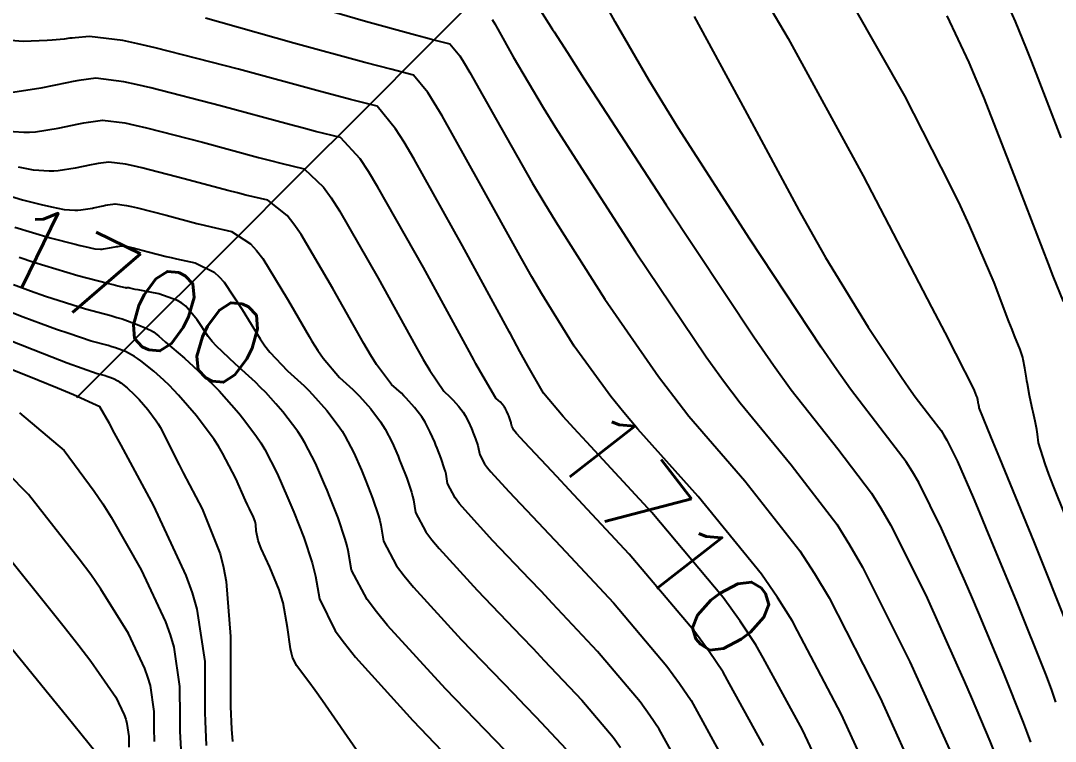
# Model space of a CAD drawing. Header units: metres. Extents: x 837475 to 838479, y 1189012 to 1191015.
# Drawn here: x 837876.23 to 837923.87, y 1189124.45 to 1189157.61 of the extents above; entities that cross this region are included whole.
import ezdxf

# ---------------------------------------------------------------- set-up
doc = ezdxf.new("R2010")
doc.units = ezdxf.units.M
doc.header["$LTSCALE"] = 0.3
for name, color, linetype in [('COTAS 10', 1, 'Continuous'), ('COTAS INT', 252, 'Continuous'), ('DRENAJE', 5, 'Continuous')]:
    doc.layers.add(name, color=color, linetype=linetype)
doc.styles.get("Standard").update_dxf_attribs({"font": 'simplex.shx'})

msp = doc.modelspace()

# ---------------------------------------------------------------- linework, layer by layer
at = {"layer": 'COTAS 10'}
for points in [[(837922.741, 1189124.406), (837922.592, 1189124.828), (837922.409, 1189125.319), (837921.473, 1189127.664), (837920.336, 1189130.373), (837920.027, 1189131.094), (837919.721, 1189131.802), (837918.635, 1189134.251), (837917.58, 1189136.362), (837917.293, 1189136.856), (837917.008, 1189137.312), (837915.996, 1189138.635), (837914.439, 1189140.653), (837913.811, 1189141.548), (837913.097, 1189142.588), (837909.805, 1189147.556), (837906.513, 1189152.689), (837905.798, 1189153.833), (837905.169, 1189154.857), (837903.61, 1189157.556), (837902.731, 1189159.171)], [(837921.741, 1189158.194), (837922.016, 1189157.584), (837922.531, 1189156.34), (837922.744, 1189155.8), (837922.988, 1189155.176), (837924.123, 1189152.217)], [(837913.775, 1189121.673), (837912.224, 1189124.985), (837910.413, 1189128.299), (837910.087, 1189128.894), (837909.364, 1189129.978), (837908.583, 1189131.063), (837905.289, 1189134.985), (837902.294, 1189138.215), (837901.702, 1189138.863), (837901.212, 1189139.404), (837900.303, 1189140.466), (837899.588, 1189141.729), (837899.222, 1189142.396), (837898.782, 1189143.201), (837898.736, 1189143.286), (837896.583, 1189147.252), (837894.35, 1189151.248), (837893.889, 1189152.017), (837893.495, 1189152.64), (837892.641, 1189153.674), (837891.413, 1189153.983), (837890.785, 1189154.15), (837890.031, 1189154.352), (837886.267, 1189155.376), (837882.429, 1189156.372), (837881.628, 1189156.556), (837880.941, 1189156.7), (837879.408, 1189156.891), (837878.747, 1189156.83), (837878.61, 1189156.816), (837878.493, 1189156.803), (837878.235, 1189156.767), (837877.867, 1189156.733), (837877.681, 1189156.722), (837877.457, 1189156.71), (837876.345, 1189156.662), (837874.979, 1189156.761)], [(837875.961, 1189148.108), (837877.587, 1189147.619), (837878.738, 1189147.33), (837878.979, 1189147.272), (837879.186, 1189147.222), (837879.652, 1189147.122), (837879.906, 1189147.103), (837879.979, 1189147.105), (837880.053, 1189147.11), (837880.329, 1189147.154), (837880.584, 1189147.208), (837880.645, 1189147.219), (837880.702, 1189147.229), (837880.871, 1189147.251), (837881.146, 1189147.217), (837881.268, 1189147.191), (837881.412, 1189147.158), (837882.099, 1189146.98), (837882.93, 1189146.767), (837883.164, 1189146.711), (837883.401, 1189146.657), (837884.268, 1189146.476), (837885.136, 1189146.042), (837885.372, 1189145.829), (837885.607, 1189145.575), (837886.438, 1189144.322), (837887.255, 1189142.968), (837887.48, 1189142.65), (837887.705, 1189142.357), (837888.512, 1189141.507), (837888.667, 1189141.367), (837889.28, 1189140.809), (837889.48, 1189140.612), (837889.674, 1189140.413), (837890.327, 1189139.682), (837890.894, 1189138.93), (837891.032, 1189138.719), (837891.163, 1189138.506), (837891.57, 1189137.725), (837891.919, 1189136.926), (837892.013, 1189136.701), (837892.106, 1189136.474), (837892.432, 1189135.645), (837892.704, 1189134.829), (837892.763, 1189134.612), (837892.815, 1189134.399), (837892.942, 1189133.66), (837893.54, 1189132.531), (837893.889, 1189132.073), (837894.317, 1189131.551), (837896.522, 1189129.14), (837898.918, 1189126.649), (837899.465, 1189126.077), (837899.961, 1189125.556), (837901.336, 1189124.102)], [(837884.787, 1189124.262), (837884.741, 1189125.38), (837884.733, 1189125.779), (837884.727, 1189126.216), (837884.723, 1189128.118), (837884.367, 1189130.526), (837884.139, 1189131.284), (837883.856, 1189132.08), (837882.367, 1189135.282), (837880.858, 1189138.086), (837880.561, 1189138.631), (837880.318, 1189139.076), (837879.877, 1189139.849), (837878.662, 1189140.395), (837877.93, 1189140.697), (837877.027, 1189141.065), (837872.337, 1189142.939)]]:
    msp.add_lwpolyline(points, dxfattribs=at)
at = {"layer": 'COTAS INT'}
for points in [[(837899.693, 1189158.854), (837900.724, 1189157.216), (837900.799, 1189157.095), (837901.411, 1189156.143), (837902.155, 1189154.989), (837905.949, 1189149.143), (837909.996, 1189143.063), (837910.9, 1189141.762), (837911.71, 1189140.626), (837913.854, 1189137.905), (837915.407, 1189135.875), (837915.845, 1189135.175), (837916.286, 1189134.416), (837917.905, 1189131.176), (837919.356, 1189127.939), (837919.691, 1189127.181), (837919.996, 1189126.483), (837920.858, 1189124.464), (837921.403, 1189123.098)], [(837889.474, 1189158.354), (837892.107, 1189157.592), (837894.416, 1189156.964), (837894.876, 1189156.84), (837895.258, 1189156.738), (837895.99, 1189156.552), (837896.455, 1189155.99), (837896.67, 1189155.65), (837896.921, 1189155.231), (837898.138, 1189153.053), (837899.79, 1189150.148), (837900.316, 1189149.269), (837900.872, 1189148.359), (837903.126, 1189144.805), (837905.604, 1189141.234), (837906.301, 1189140.313), (837907.002, 1189139.421), (837909.572, 1189136.445), (837912.109, 1189133.218), (837912.789, 1189132.168), (837913.46, 1189131.05), (837915.804, 1189126.445), (837917.67, 1189122.346)], [(837910.767, 1189158.152), (837911.565, 1189156.802), (837915.019, 1189150.479), (837918.175, 1189144.433), (837918.785, 1189143.258), (837919.281, 1189142.3), (837920.121, 1189140.639), (837920.2, 1189140.434), (837920.216, 1189140.392), (837920.23, 1189140.357), (837920.259, 1189140.286), (837920.27, 1189140.254), (837920.273, 1189140.244), (837920.276, 1189140.233), (837920.284, 1189140.187), (837920.292, 1189140.134), (837920.295, 1189140.119), (837920.298, 1189140.103), (837920.309, 1189140.043), (837920.321, 1189139.984), (837920.324, 1189139.969), (837920.328, 1189139.954), (837920.338, 1189139.907), (837920.348, 1189139.862), (837920.35, 1189139.85), (837920.352, 1189139.837), (837920.357, 1189139.792), (837920.747, 1189138.818), (837920.991, 1189138.22), (837921.295, 1189137.481), (837922.884, 1189133.625), (837924.488, 1189129.598)], [(837924.892, 1189133.451), (837923.787, 1189136.189), (837923.573, 1189136.746), (837923.399, 1189137.216), (837923.103, 1189138.188), (837923.056, 1189138.586), (837923.039, 1189138.695), (837923.021, 1189138.804), (837922.941, 1189139.189), (837922.847, 1189139.602), (837922.819, 1189139.727), (837922.792, 1189139.858), (837922.687, 1189140.372), (837922.588, 1189140.896), (837922.564, 1189141.034), (837922.541, 1189141.169), (837922.47, 1189141.627), (837922.398, 1189142.025), (837922.375, 1189142.121), (837922.35, 1189142.212), (837922.248, 1189142.488), (837921.996, 1189143.104), (837921.877, 1189143.408), (837921.737, 1189143.77), (837921.052, 1189145.558), (837919.921, 1189148.195), (837919.5, 1189149.092), (837919.031, 1189150.061), (837916.946, 1189154.162), (837914.584, 1189158.291)], [(837915.722, 1189122.01), (837914.014, 1189125.715), (837912.003, 1189129.538), (837911.774, 1189129.972), (837911.076, 1189131.073), (837910.346, 1189132.14), (837907.43, 1189135.715), (837904.648, 1189138.818), (837904.001, 1189139.588), (837903.408, 1189140.319), (837901.715, 1189142.636), (837900.478, 1189144.643), (837900.23, 1189145.044), (837899.769, 1189145.833), (837899.286, 1189146.674), (837897.36, 1189150.153), (837895.636, 1189153.239), (837895.279, 1189153.834), (837894.975, 1189154.315), (837894.315, 1189155.113), (837893.278, 1189155.377), (837892.736, 1189155.521), (837892.085, 1189155.696), (837888.812, 1189156.587), (837885.45, 1189157.524), (837884.742, 1189157.728)], [(837897.935, 1189157.664), (837898.06, 1189157.466), (837898.207, 1189157.222), (837898.915, 1189155.954), (837900.294, 1189153.621), (837900.863, 1189152.706), (837901.513, 1189151.674), (837904.538, 1189146.974), (837907.8, 1189142.148), (837908.6, 1189141.037), (837909.356, 1189140.024), (837911.713, 1189137.175), (837913.807, 1189134.438), (837914.397, 1189133.494), (837914.992, 1189132.47), (837917.175, 1189128.101), (837918.992, 1189124.075)], [(837907.245, 1189157.801), (837909.577, 1189153.515), (837912.065, 1189148.892), (837912.693, 1189147.773), (837913.296, 1189146.723), (837915.257, 1189143.515), (837916.788, 1189141.204), (837917.121, 1189140.72), (837917.413, 1189140.304), (837918.137, 1189139.365), (837918.608, 1189138.75), (837918.74, 1189138.537), (837918.874, 1189138.307), (837919.365, 1189137.325), (837920.085, 1189135.665), (837920.363, 1189135.007), (837920.675, 1189134.264), (837922.088, 1189130.864), (837923.415, 1189127.539), (837923.674, 1189126.844), (837923.886, 1189126.245)], [(837918.873, 1189157.845), (837919.887, 1189155.689), (837920.214, 1189154.926), (837920.561, 1189154.091), (837921.983, 1189150.477), (837923.274, 1189147.106), (837923.538, 1189146.424), (837923.762, 1189145.851), (837924.237, 1189144.691)], [(837910.435, 1189124.255), (837908.869, 1189127.096), (837908.571, 1189127.635), (837907.928, 1189128.587), (837907.231, 1189129.546), (837904.255, 1189133.069), (837901.488, 1189136.03), (837900.921, 1189136.635), (837900.441, 1189137.147), (837899.429, 1189138.218), (837899.068, 1189138.614), (837898.997, 1189138.7), (837898.94, 1189138.775), (837898.842, 1189138.96), (837898.821, 1189139.081), (837898.813, 1189139.116), (837898.803, 1189139.152), (837898.758, 1189139.285), (837898.705, 1189139.422), (837898.69, 1189139.459), (837898.674, 1189139.496), (837898.617, 1189139.627), (837898.55, 1189139.755), (837898.529, 1189139.79), (837898.506, 1189139.825), (837898.413, 1189139.948), (837898.306, 1189140.068), (837898.241, 1189140.133), (837898.115, 1189140.247), (837897.524, 1189141.236), (837897.197, 1189141.82), (837897.094, 1189142.007), (837896.8, 1189142.538), (837894.779, 1189146.25), (837892.685, 1189149.959), (837892.242, 1189150.676), (837891.858, 1189151.257), (837890.966, 1189152.234), (837889.811, 1189152.518), (837889.261, 1189152.662), (837888.611, 1189152.835), (837885.433, 1189153.697), (837882.225, 1189154.529), (837881.556, 1189154.683), (837880.982, 1189154.803), (837879.701, 1189154.963), (837878.91, 1189154.858), (837878.646, 1189154.813), (837878.361, 1189154.76), (837877.169, 1189154.508), (837875.88, 1189154.304)], [(837875.421, 1189152.551), (837876.373, 1189152.48), (837876.646, 1189152.487), (837876.923, 1189152.506), (837877.959, 1189152.67), (837878.917, 1189152.872), (837879.146, 1189152.914), (837879.358, 1189152.951), (837879.994, 1189153.035), (837881.023, 1189152.907), (837881.484, 1189152.81), (837882.022, 1189152.686), (837884.6, 1189152.018), (837887.191, 1189151.318), (837887.737, 1189151.175), (837888.208, 1189151.053), (837889.292, 1189150.795), (837890.178, 1189149.953), (837890.524, 1189149.464), (837890.915, 1189148.863), (837892.694, 1189145.768), (837894.414, 1189142.645), (837894.768, 1189142.028), (837895.069, 1189141.517), (837895.715, 1189140.562), (837896.001, 1189140.302), (837896.075, 1189140.228), (837896.148, 1189140.154), (837896.392, 1189139.881), (837896.603, 1189139.601), (837896.655, 1189139.522), (837896.704, 1189139.443), (837896.855, 1189139.152), (837896.986, 1189138.853), (837897.021, 1189138.769), (837897.055, 1189138.685), (837897.177, 1189138.375), (837897.278, 1189138.071), (837897.3, 1189137.99), (837897.32, 1189137.911), (837897.367, 1189137.635), (837897.59, 1189137.214), (837897.72, 1189137.043), (837897.88, 1189136.848), (837898.703, 1189135.949), (837900.06, 1189134.522), (837900.557, 1189133.996), (837901.106, 1189133.412), (837903.526, 1189130.827), (837905.99, 1189127.908), (837906.568, 1189127.114), (837907.1, 1189126.325), (837908.645, 1189123.526)], [(837906.855, 1189122.796), (837905.63, 1189125.015), (837905.208, 1189125.641), (837904.75, 1189126.271), (837902.796, 1189128.585), (837900.725, 1189130.793), (837900.193, 1189131.356), (837899.679, 1189131.898), (837897.976, 1189133.679), (837896.692, 1189135.083), (837896.443, 1189135.386), (837896.24, 1189135.653), (837895.892, 1189136.31), (837895.818, 1189136.74), (837895.788, 1189136.864), (837895.754, 1189136.991), (837895.595, 1189137.465), (837895.405, 1189137.948), (837895.351, 1189138.08), (837895.297, 1189138.211), (837895.094, 1189138.676), (837894.857, 1189139.131), (837894.781, 1189139.254), (837894.7, 1189139.377), (837894.37, 1189139.815), (837893.99, 1189140.24), (837893.877, 1189140.356), (837893.761, 1189140.471), (837893.314, 1189140.877), (837892.614, 1189141.797), (837892.339, 1189142.235), (837892.028, 1189142.753), (837890.609, 1189145.286), (837889.146, 1189147.767), (837888.807, 1189148.252), (837888.497, 1189148.65), (837887.617, 1189149.355), (837886.606, 1189149.588), (837886.213, 1189149.687), (837885.77, 1189149.801), (837883.766, 1189150.339), (837881.818, 1189150.844), (837881.412, 1189150.937), (837881.064, 1189151.01), (837880.286, 1189151.107), (837879.806, 1189151.044), (837879.645, 1189151.016), (837879.473, 1189150.984), (837878.749, 1189150.831), (837877.966, 1189150.707), (837877.757, 1189150.693), (837877.551, 1189150.688), (837876.831, 1189150.742), (837876.132, 1189150.866)], [(837875.085, 1189149.735), (837876.315, 1189149.366), (837877.241, 1189149.138), (837877.458, 1189149.088), (837877.659, 1189149.044), (837878.242, 1189148.932), (837878.728, 1189148.896), (837878.868, 1189148.899), (837879.01, 1189148.909), (837879.539, 1189148.993), (837879.594, 1189149.005), (837880.029, 1189149.096), (837880.145, 1189149.118), (837880.254, 1189149.136), (837880.579, 1189149.179), (837881.105, 1189149.114), (837881.34, 1189149.064), (837881.615, 1189149.001), (837882.932, 1189148.66), (837884.35, 1189148.284), (837884.688, 1189148.199), (837885.003, 1189148.122), (837885.943, 1189147.916), (837886.816, 1189147.346), (837887.09, 1189147.041), (837887.376, 1189146.671), (837888.523, 1189144.804), (837888.676, 1189144.539), (837889.512, 1189143.085), (837889.641, 1189142.86), (837889.909, 1189142.443), (837890.16, 1189142.077), (837890.913, 1189141.192), (837891.52, 1189140.64), (837891.678, 1189140.484), (837891.832, 1189140.327), (837892.349, 1189139.748), (837892.797, 1189139.154), (837892.906, 1189138.987), (837893.01, 1189138.818), (837893.332, 1189138.201), (837893.608, 1189137.568), (837893.682, 1189137.39), (837893.756, 1189137.211), (837894.014, 1189136.555), (837894.229, 1189135.91), (837894.276, 1189135.738), (837894.317, 1189135.57), (837894.417, 1189134.985), (837894.89, 1189134.092), (837895.166, 1189133.73), (837895.504, 1189133.317), (837897.249, 1189131.409), (837899.298, 1189129.273), (837899.829, 1189128.716), (837900.343, 1189128.175), (837902.066, 1189126.344), (837903.51, 1189124.634), (837903.848, 1189124.168)], [(837898.537, 1189124.024), (837895.796, 1189126.87), (837893.129, 1189129.786), (837892.611, 1189130.416), (837892.19, 1189130.97), (837891.467, 1189132.334), (837891.313, 1189133.228), (837891.251, 1189133.486), (837891.18, 1189133.749), (837890.851, 1189134.734), (837890.456, 1189135.738), (837890.344, 1189136.011), (837890.23, 1189136.283), (837889.809, 1189137.25), (837889.316, 1189138.194), (837889.158, 1189138.451), (837888.991, 1189138.707), (837888.306, 1189139.615), (837887.983, 1189139.977), (837887.515, 1189140.499), (837887.281, 1189140.739), (837887.04, 1189140.978), (837886.111, 1189141.822), (837885.25, 1189142.637), (837885.051, 1189142.857), (837884.869, 1189143.075), (837884.353, 1189143.84), (837883.837, 1189144.479), (837883.655, 1189144.617), (837883.455, 1189144.739), (837882.594, 1189145.037), (837881.798, 1189145.192), (837881.64, 1189145.223), (837881.51, 1189145.249), (837881.265, 1189145.301), (837881.208, 1189145.316), (837881.196, 1189145.319), (837881.186, 1189145.321), (837881.164, 1189145.324), (837881.15, 1189145.322), (837881.14, 1189145.32), (837881.119, 1189145.315), (837881.096, 1189145.312), (837881.09, 1189145.311), (837881.084, 1189145.311), (837881.063, 1189145.313), (837880.713, 1189145.401), (837880.499, 1189145.455), (837880.235, 1189145.522), (837878.859, 1189145.872), (837876.837, 1189146.48), (837876.165, 1189146.709)], [(837891.824, 1189123.881), (837890.126, 1189126.31), (837889.786, 1189126.791), (837889.501, 1189127.189), (837888.938, 1189127.936), (837888.752, 1189128.329), (837888.706, 1189128.504), (837888.661, 1189128.708), (837888.517, 1189129.684), (837888.314, 1189130.817), (837888.232, 1189131.12), (837888.139, 1189131.419), (837887.712, 1189132.457), (837887.31, 1189133.329), (837887.234, 1189133.522), (837887.172, 1189133.694), (837887.075, 1189134.141), (837887.057, 1189134.426), (837887.045, 1189134.496), (837887.031, 1189134.563), (837886.952, 1189134.77), (837886.767, 1189135.152), (837886.685, 1189135.329), (837886.59, 1189135.536), (837886.133, 1189136.541), (837885.526, 1189137.716), (837885.336, 1189138.031), (837885.136, 1189138.341), (837884.332, 1189139.424), (837883.504, 1189140.38), (837883.288, 1189140.611), (837883.079, 1189140.827), (837882.822, 1189141.066), (837882.37, 1189141.484), (837881.76, 1189141.964), (837881.613, 1189142.068), (837881.475, 1189142.161), (837881.056, 1189142.392), (837880.596, 1189142.557), (837880.434, 1189142.608), (837880.256, 1189142.661), (837879.485, 1189142.869), (837878.453, 1189143.215), (837877.879, 1189143.406), (837877.174, 1189143.667), (837876.356, 1189143.976), (837872.465, 1189145.494)], [(837875.907, 1189145.469), (837876.681, 1189145.185), (837877.375, 1189144.939), (837879.217, 1189144.359), (837880.389, 1189144.043), (837880.659, 1189143.962), (837880.906, 1189143.886), (837881.604, 1189143.635), (837882.05, 1189143.444), (837882.139, 1189143.405), (837882.212, 1189143.371), (837882.349, 1189143.3), (837882.593, 1189143.093), (837882.732, 1189142.974), (837882.903, 1189142.827), (837883.783, 1189142.076), (837884.826, 1189141.124), (837885.1, 1189140.852), (837885.368, 1189140.576), (837886.285, 1189139.549), (837886.508, 1189139.254), (837887.087, 1189138.483), (837887.284, 1189138.184), (837887.47, 1189137.882), (837888.047, 1189136.775), (837888.542, 1189135.641), (837888.675, 1189135.322), (837888.807, 1189135.001), (837889.269, 1189133.824), (837889.655, 1189132.668), (837889.739, 1189132.361), (837889.812, 1189132.058), (837889.992, 1189131.009), (837890.72, 1189129.535), (837891.138, 1189128.963), (837891.65, 1189128.321), (837894.284, 1189125.415), (837896.953, 1189122.622)], [(837872.478, 1189144.186), (837876.805, 1189142.483), (837877.667, 1189142.149), (837878.382, 1189141.874), (837879.753, 1189141.379), (837880.123, 1189141.278), (837880.208, 1189141.253), (837880.287, 1189141.229), (837880.507, 1189141.149), (837880.709, 1189141.038), (837880.775, 1189140.994), (837880.846, 1189140.944), (837881.139, 1189140.713), (837881.479, 1189140.397), (837881.58, 1189140.294), (837881.684, 1189140.183), (837882.082, 1189139.723), (837882.468, 1189139.203), (837882.564, 1189139.054), (837882.656, 1189138.903), (837882.947, 1189138.338), (837883.359, 1189137.497), (837883.525, 1189137.171), (837883.715, 1189136.806), (837884.593, 1189135.151), (837885.417, 1189133.082), (837885.574, 1189132.456), (837885.699, 1189131.806), (837885.892, 1189129.268), (837885.891, 1189126.978), (837885.895, 1189126.485), (837885.901, 1189126.054), (837885.934, 1189125.007), (837885.986, 1189124.441)], [(837876.174, 1189139.573), (837878.237, 1189137.832), (837879.625, 1189135.958), (837880.01, 1189135.376), (837880.394, 1189134.768), (837881.785, 1189132.348), (837882.903, 1189129.943), (837883.116, 1189129.345), (837883.287, 1189128.776), (837883.554, 1189126.968), (837883.557, 1189125.54), (837883.562, 1189125.211), (837883.568, 1189124.912), (837883.602, 1189124.072)], [(837882.394, 1189124.444), (837882.39, 1189124.644), (837882.387, 1189124.863), (837882.385, 1189125.817), (837882.207, 1189127.026), (837882.092, 1189127.406), (837881.95, 1189127.806), (837881.203, 1189129.413), (837879.931, 1189131.451), (837879.458, 1189132.121), (837878.932, 1189132.839), (837876.598, 1189135.814), (837873.686, 1189138.751)], [(837874.958, 1189133.797), (837878.239, 1189129.72), (837878.906, 1189128.866), (837879.467, 1189128.133), (837880.621, 1189126.479), (837880.997, 1189125.669), (837881.069, 1189125.468), (837881.126, 1189125.276), (837881.216, 1189124.667), (837881.217, 1189124.187)], [(837873.318, 1189131.78), (837877.547, 1189126.601), (837878.354, 1189125.611), (837879.004, 1189124.815), (837880.039, 1189123.544)]]:
    msp.add_lwpolyline(points, dxfattribs=at)
at = {"layer": 'DRENAJE'}
msp.add_polyline3d([(837896.98147, 1189158.43626, 0), (837895.9818, 1189157.4366, 0), (837894.98214, 1189156.43694, 0), (837893.98248, 1189155.43727, 0), (837892.98282, 1189154.43761, 0), (837891.98315, 1189153.43795, 0), (837890.98349, 1189152.43828, 0), (837889.98383, 1189151.43862, 0), (837888.98416, 1189150.43896, 0), (837887.9845, 1189149.4393, 0), (837886.98484, 1189148.43963, 0), (837885.98518, 1189147.43997, 0), (837884.98551, 1189146.44031, 0), (837883.98585, 1189145.44064, 0), (837882.98619, 1189144.44098, 0), (837881.98652, 1189143.44132, 0), (837880.98686, 1189142.44166, 0), (837879.9872, 1189141.44199, 0), (837878.98753, 1189140.44233, 0), (837878.8011, 1189140.2559, 0)], dxfattribs=at)

# ---------------------------------------------------------------- texts
at = {"layer": 'COTAS 10', "char_height": 3.799998, "attachment_point": 7}
for s, insert, rotation in [('1700', (837874.674, 1189146.132), 333.815497), ('1710', (837900.42, 1189138.034), 307.927471)]:
    msp.add_mtext(s, dxfattribs=dict(at, insert=insert, rotation=rotation))

doc.saveas('drawing.dxf')
